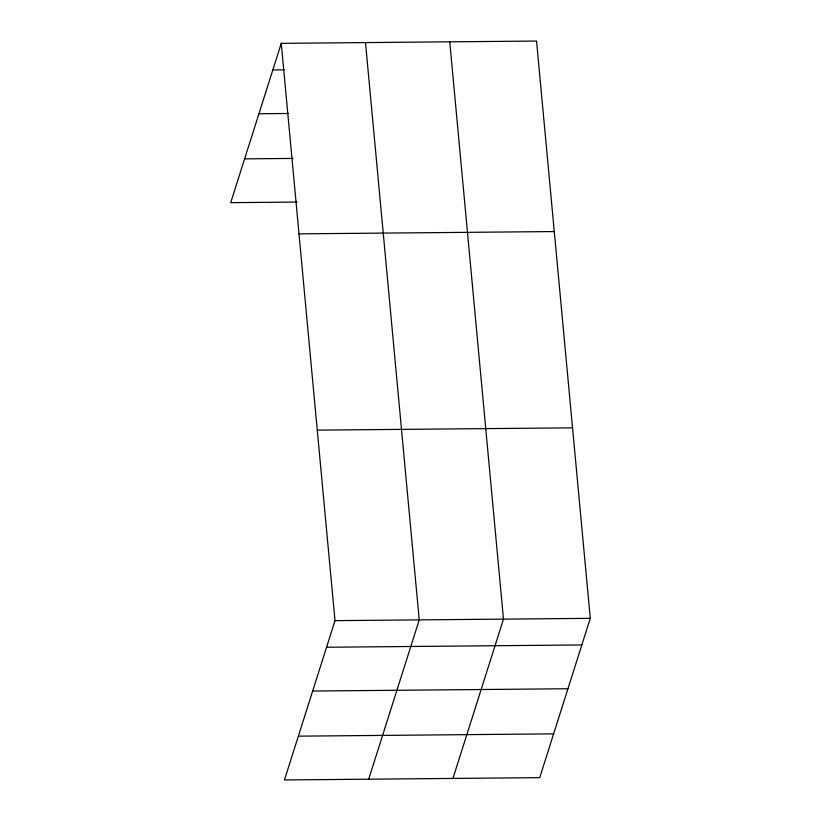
<?xml version="1.0" encoding="UTF-8"?>
<svg xmlns="http://www.w3.org/2000/svg" width="821" height="821" viewBox="0 0 821 821"><rect width="100%" height="100%" fill="white"/><g stroke="black" fill="none" stroke-linecap="round" stroke-linejoin="round"><path stroke-width="1.23" d="M281.264 43.349L334.999 620.645L284.456 779.95L539.736 777.651L590.278 618.346L536.544 41.05L281.264 43.349L230.722 202.654L297.099 202.058M368.701 779.191L419.233 619.886L365.499 42.589M452.946 778.431L503.478 619.126L449.744 41.83M272.818 69.949L284.312 69.847M258.933 113.739L288.284 113.472M244.617 158.864L293.118 158.422M298.998 233.852L554.278 231.563M317.265 430.132L572.545 427.844M334.999 620.645L590.278 618.346M326.553 647.246L581.832 644.947M312.668 691.036L567.947 688.747M298.351 736.16L553.631 733.861"/></g></svg>
